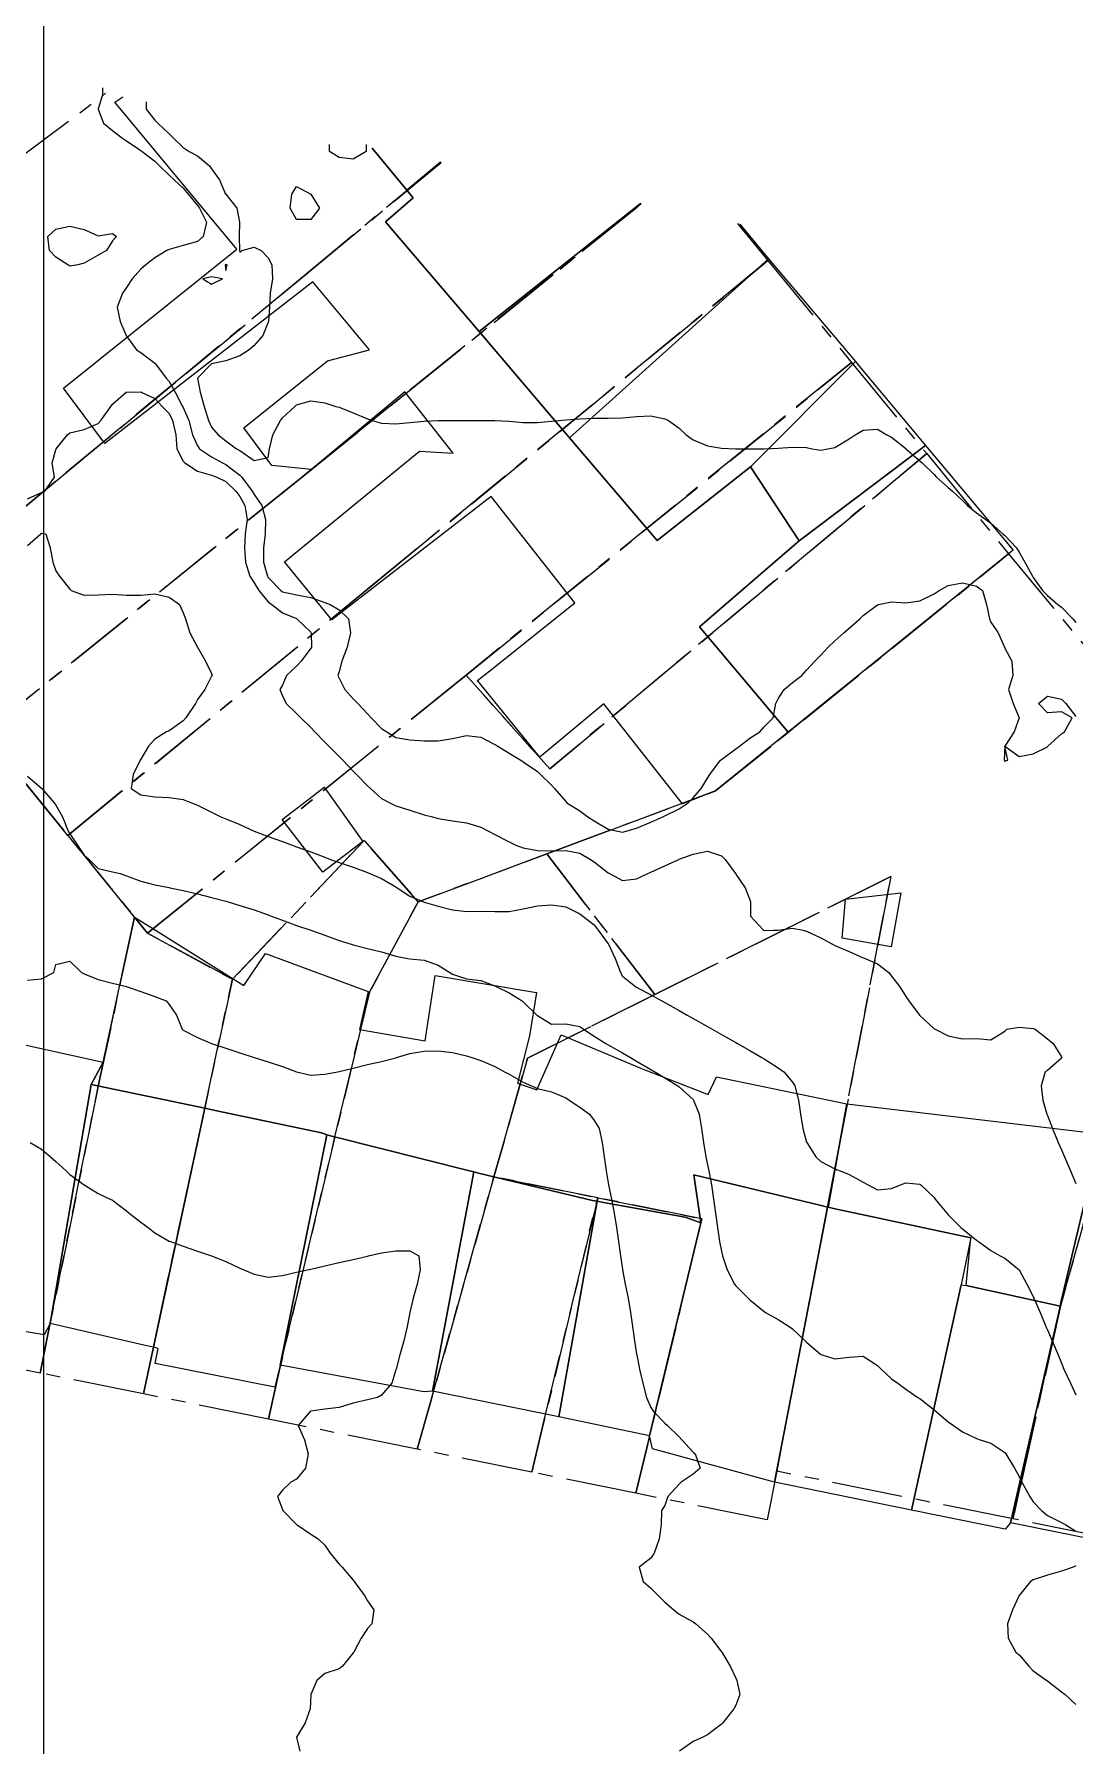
# Model space of a CAD drawing. Header units: centimetres. Extents: x 0 to 642158, y -847 to 649707.
# Drawn here: x 616666.5 to 616703.2, y 621710.9 to 621771.4 of the extents above; entities that cross this region are included whole.
import ezdxf

# ---------------------------------------------------------------- set-up
doc = ezdxf.new("R2010")
doc.units = ezdxf.units.CM
doc.header["$MEASUREMENT"] = 0
doc.linetypes.add('CENTERX2', pattern=[4, 2.5, -0.5, 0.5, -0.5])
doc.layers.add('MEV_grille', color=254, linetype='Continuous', lineweight=9)
doc.layers.add('WAL_topographie 0.5', color=253, linetype='Continuous', lineweight=20)
doc.layers.add('SPW_batiments', color=7, linetype='Continuous')
doc.layers.add('SPW_parcellaire cadastral', color=7, linetype='CENTERX2', lineweight=25, true_color=0xff0542)

# ---------------------------------------------------------------- blocks, each defined once
blk = doc.blocks.new('*U112')
at = {"layer": 'MEV_grille', "transparency": 33554687}
blk.add_lwpolyline([(0, 1825.476), (0, -1825.476)], dxfattribs=at)
blk = doc.blocks.new('*U113')
at = {"layer": 'MEV_grille', "color": 0, "linetype": 'ByBlock', "lineweight": -2, "transparency": 16777216}
blk.add_blockref('*U112', (1300, 0), dxfattribs=at)

msp = doc.modelspace()

# ---------------------------------------------------------------- linework, layer by layer
at = {"layer": 'SPW_batiments'}
for points in [[(616679.642, 621765.889), (616679.87, 621765.614), (616678.887, 621764.764), (616682.188, 621760.89), (616685.38, 621757.144), (616688.472, 621753.515), (616691.771, 621756.115), (616693.488, 621753.499), (616689.972, 621750.465), (616693.105, 621746.74), (616690.54, 621744.665), (616689.373, 621744.215), (616686.589, 621747.748), (616684.34, 621745.865), (616682.139, 621748.564), (616682.529, 621748.876), (616685.572, 621751.315), (616682.621, 621755.064), (616676.989, 621750.714), (616675.322, 621752.763), (616680.088, 621756.664), (616681.271, 621756.597), (616679.571, 621758.764), (616676.271, 621756.014), (616674.871, 621756.163), (616673.888, 621757.496), (616676.838, 621759.863), (616678.321, 621760.247), (616676.321, 621762.646), (616668.985, 621756.935), (616667.521, 621758.896), (616673.638, 621763.796), (616669.337, 621768.996), (616669.543, 621769.138), (616669.612, 621769.185)], [(616678.412, 621767.368), (616679.642, 621765.889)], [(616680.831, 621766.869), (616679.642, 621765.889), (616678.412, 621767.368)], [(616687.892, 621765.412), (616682.188, 621760.89), (616678.887, 621764.764), (616679.87, 621765.614), (616679.642, 621765.889), (616680.831, 621766.869)], [(616692.409, 621763.46), (616685.38, 621757.144), (616682.188, 621760.89), (616687.892, 621765.412)], [(616691.399, 621764.688), (616692.409, 621763.46)], [(616695.478, 621759.832), (616691.771, 621756.115), (616688.472, 621753.515), (616685.38, 621757.144), (616692.409, 621763.46), (616695.478, 621759.832)], [(616695.669, 621759.601), (616697.952, 621756.865), (616693.488, 621753.499), (616691.771, 621756.115), (616695.478, 621759.832), (616695.669, 621759.601)], [(616701.038, 621753.166), (616700.881, 621753.037), (616693.105, 621746.74), (616689.972, 621750.465), (616693.488, 621753.499), (616697.952, 621756.865), (616701.038, 621753.166)], [(616678.092, 621742.878), (616676.673, 621741.797), (616675.24, 621743.664), (616676.496, 621744.624), (616676.723, 621744.797), (616678.092, 621742.878)], [(616696.74, 621739.166), (616695.006, 621739.466), (616695.123, 621740.849), (616697.073, 621741.066), (616696.74, 621739.166)], [(616670.678, 621739.804), (616673.891, 621737.796), (616674.649, 621738.924), (616678.281, 621737.58), (616677.974, 621736.247), (616680.291, 621735.847), (616680.64, 621738.147), (616684.223, 621737.548), (616683.974, 621736.015), (616683.541, 621734.348), (616684.224, 621734.115), (616685.091, 621736.048), (616687.924, 621734.865), (616690.274, 621733.948), (616690.574, 621734.565), (616695.174, 621733.616), (616694.527, 621730.04), (616694.513, 621729.965), (616694.488, 621729.971), (616694.269, 621730.024), (616689.77, 621731.104), (616690.02, 621729.418), (616689.468, 621729.618), (616686.578, 621730.134), (616686.356, 621730.174), (616686.191, 621730.204), (616682.223, 621731.159), (616682.004, 621731.211), (616681.858, 621731.248), (616676.989, 621732.475), (616676.816, 621732.519), (616676.631, 621732.594), (616672.878, 621733.383), (616672.507, 621733.46), (616668.501, 621734.293), (616668.919, 621735.09), (616670.023, 621740.213), (616670.678, 621739.804)], [(616664.645, 621736.03), (616664.865, 621735.982), (616668.919, 621735.09), (616668.501, 621734.293), (616667.051, 621725.86), (616666.842, 621725.462), (616662.713, 621726.151), (616662.828, 621726.777), (616664.496, 621736.063), (616664.645, 621736.03)], [(616672.507, 621733.46), (616670.694, 621725.019), (616670.516, 621725.06), (616667.051, 621725.86), (616668.501, 621734.293), (616672.507, 621733.46)], [(616672.878, 621733.383), (616676.631, 621732.594), (616676.816, 621732.519), (616675.168, 621724.392), (616674.981, 621723.609), (616670.762, 621724.449), (616670.861, 621724.98), (616670.694, 621725.019), (616672.507, 621733.46), (616672.878, 621733.383)], [(616694.513, 621729.965), (616694.527, 621730.04), (616695.174, 621733.616), (616704.208, 621732.549), (616703.821, 621731.214), (616702.733, 621726.651), (616702.702, 621726.472), (616702.546, 621726.502), (616699.38, 621727.195), (616699.551, 621728.882), (616694.923, 621729.872), (616694.703, 621729.919), (616694.513, 621729.965)], [(616676.989, 621732.475), (616681.858, 621731.248), (616682.004, 621731.211), (616680.551, 621723.463), (616680.243, 621723.446), (616675.168, 621724.392), (616676.816, 621732.519), (616676.989, 621732.475)], [(616682.223, 621731.159), (616686.191, 621730.204), (616686.356, 621730.174), (616685.005, 621722.559), (616680.551, 621723.463), (616682.004, 621731.211), (616682.223, 621731.159)], [(616694.269, 621730.024), (616694.488, 621729.971), (616694.448, 621729.762), (616692.619, 621720.252), (616688.313, 621721.434), (616688.21, 621721.892), (616690.02, 621729.418), (616689.77, 621731.104), (616694.269, 621730.024)], [(616706.625, 621730.335), (616708.41, 621729.777), (616708.619, 621729.711), (616707.846, 621725.495), (616707.792, 621725.256), (616706.036, 621717.736), (616703.868, 621718.228), (616701.189, 621718.772), (616700.951, 621718.821), (616702.653, 621726.252), (616702.702, 621726.472), (616702.733, 621726.651), (616703.821, 621731.214), (616706.625, 621730.335)], [(616686.578, 621730.134), (616689.468, 621729.618), (616690.02, 621729.418), (616688.21, 621721.892), (616685.005, 621722.559), (616686.356, 621730.174), (616686.578, 621730.134)], [(616694.513, 621729.965), (616694.703, 621729.919), (616694.923, 621729.872), (616699.551, 621728.881), (616699.207, 621727.227), (616697.458, 621719.264), (616692.619, 621720.252), (616694.448, 621729.762), (616694.488, 621729.971), (616694.513, 621729.965)], [(616699.38, 621727.194), (616702.546, 621726.502), (616702.702, 621726.472), (616702.653, 621726.252), (616700.951, 621718.821), (616700.756, 621718.592), (616697.458, 621719.264), (616699.207, 621727.227), (616699.38, 621727.194)]]:
    msp.add_lwpolyline(points, dxfattribs=at)
at = {"layer": 'SPW_parcellaire cadastral'}
for points in [[(616680.849, 621766.866), (616676.09, 621762.923), (616672.006, 621759.54), (616669.537, 621757.495), (616667.242, 621755.6), (616665.755, 621754.362), (616661.417, 621750.768), (616660.083, 621752.431), (616655.999, 621757.457), (616654.939, 621758.76), (616659.293, 621762.024), (616669.01, 621769.309)], [(616663.021, 621748.822), (616661.417, 621750.768), (616665.755, 621754.362), (616667.242, 621755.6), (616669.537, 621757.495), (616672.006, 621759.54), (616676.09, 621762.923), (616680.849, 621766.866)], [(616687.916, 621765.407), (616679.605, 621758.706), (616675.965, 621755.772), (616664.734, 621746.716), (616663.021, 621748.822)], [(616692.385, 621763.397), (616678.843, 621752.273), (616667.676, 621743.099), (616665.959, 621745.21), (616664.734, 621746.716), (616675.965, 621755.772), (616679.605, 621758.706), (616687.916, 621765.407)], [(616691.308, 621764.707), (616692.385, 621763.397)], [(616695.341, 621759.804), (616681.731, 621748.761), (616670.49, 621739.639), (616670.024, 621740.212), (616667.676, 621743.099), (616678.843, 621752.273), (616692.385, 621763.397), (616695.341, 621759.804)], [(616695.341, 621759.804), (616697.99, 621756.58), (616684.684, 621745.442), (616681.731, 621748.761), (616695.341, 621759.804)], [(616673.486, 621738.015), (616670.49, 621739.639), (616681.731, 621748.761), (616684.684, 621745.442), (616697.99, 621756.58), (616700.881, 621753.037), (616690.54, 621744.665), (616686.535, 621743.17), (616684.583, 621742.442), (616680.041, 621740.747), (616678.14, 621742.913), (616673.486, 621738.015)], [(616688.392, 621737.473), (616684.583, 621742.442), (616686.535, 621743.17), (616690.54, 621744.665), (616700.881, 621753.037), (616707.767, 621744.695), (616706.096, 621738.67), (616702.711, 621726.465), (616701.039, 621718.958), (616692.695, 621720.643), (616694.473, 621729.904), (616694.484, 621729.965), (616696.726, 621741.641), (616688.392, 621737.473)], [(616662.478, 621724.961), (616662.811, 621726.679), (616664.254, 621735.175), (616665.959, 621745.21), (616667.676, 621743.099), (616670.024, 621740.212), (616668.751, 621734.241), (616667.045, 621725.824), (616666.698, 621724.109), (616662.478, 621724.961)], [(616711.182, 621740.543), (616708.917, 621729.617), (616707.169, 621721.188), (616704.915, 621721.643), (616704.176, 621718.324), (616701.039, 621718.958), (616702.711, 621726.465), (616706.096, 621738.67), (616707.767, 621744.695), (616711.182, 621740.543)], [(616673.486, 621738.015), (616678.14, 621742.913), (616680.041, 621740.747), (616678.324, 621737.563), (616678.008, 621736.24), (616677.101, 621732.447), (616675.135, 621724.19), (616674.763, 621722.479), (616670.341, 621723.374), (616670.709, 621725.084), (616672.508, 621733.461), (616673.486, 621738.015)], [(616688.392, 621737.473), (616683.895, 621735.225), (616683.047, 621732.212), (616682.717, 621731.039), (616680.485, 621723.109), (616680.01, 621721.42), (616674.763, 621722.479), (616675.135, 621724.19), (616677.101, 621732.447), (616678.008, 621736.24), (616678.324, 621737.563), (616680.041, 621740.747), (616684.583, 621742.442), (616688.392, 621737.473)], [(616688.392, 621737.473), (616696.726, 621741.641), (616694.484, 621729.965), (616694.473, 621729.904), (616692.695, 621720.643), (616692.365, 621718.925), (616687.723, 621719.862), (616688.132, 621721.565), (616690.054, 621729.557), (616686.379, 621730.299), (616682.717, 621731.039), (616683.047, 621732.212), (616683.895, 621735.225), (616688.392, 621737.473)], [(616673.486, 621738.015), (616672.508, 621733.461), (616670.709, 621725.084), (616670.341, 621723.374), (616666.698, 621724.109), (616667.045, 621725.824), (616668.751, 621734.241), (616670.024, 621740.212), (616670.49, 621739.639), (616673.486, 621738.015)], [(616680.01, 621721.42), (616680.485, 621723.109), (616682.717, 621731.039), (616686.379, 621730.299), (616684.457, 621722.307), (616684.047, 621720.605), (616680.01, 621721.42)], [(616686.379, 621730.299), (616690.054, 621729.557), (616688.132, 621721.565), (616687.723, 621719.862), (616684.047, 621720.605), (616684.457, 621722.307), (616686.379, 621730.299)]]:
    msp.add_lwpolyline(points, dxfattribs=at)
at = {"layer": 'WAL_topographie 0.5'}
for points in [[(616668.901, 621769.5), (616668.901, 621769.25), (616668.75, 621768.757), (616668.748, 621768.75), (616668.75, 621768.744), (616668.936, 621768.25), (616669.25, 621767.99), (616669.573, 621767.75), (616669.75, 621767.632), (616670.25, 621767.29), (616670.304, 621767.25), (616670.75, 621766.907), (616670.91, 621766.75), (616671.25, 621766.412), (616671.434, 621766.25), (616671.75, 621765.959), (616671.922, 621765.75), (616672.25, 621765.346), (616672.318, 621765.25), (616672.568, 621764.75), (616672.45, 621764.25), (616672.25, 621764.077), (616671.75, 621763.932), (616671.25, 621763.795), (616671.168, 621763.75), (616670.75, 621763.496), (616670.431, 621763.25), (616670.25, 621763.092), (616669.943, 621762.75), (616669.75, 621762.453), (616669.599, 621762.25), (616669.419, 621761.75), (616669.52, 621761.25), (616669.738, 621760.75), (616669.75, 621760.724), (616670.102, 621760.25), (616670.25, 621760.153), (616670.75, 621759.781), (616670.774, 621759.75), (616671.151, 621759.25), (616671.25, 621759.125), (616671.462, 621758.75), (616671.728, 621758.25), (616671.75, 621758.206), (616671.941, 621757.75), (616672.08, 621757.25), (616672.25, 621756.851), (616672.327, 621756.75), (616672.75, 621756.462), (616673.13, 621756.25), (616673.25, 621756.195), (616673.75, 621755.821), (616673.814, 621755.75), (616674.183, 621755.25), (616674.25, 621755.141), (616674.518, 621754.75), (616674.648, 621754.25), (616674.642, 621753.75), (616674.585, 621753.25), (616674.586, 621752.75), (616674.722, 621752.25), (616674.75, 621752.206), (616675.192, 621751.75), (616675.25, 621751.705), (616675.75, 621751.595), (616676.25, 621751.501), (616676.75, 621751.328), (616676.935, 621751.25), (616677.25, 621751.067), (616677.586, 621750.75), (616677.648, 621750.25), (616677.529, 621749.75), (616677.341, 621749.25), (616677.25, 621748.881), (616677.208, 621748.75), (616677.25, 621748.648), (616677.451, 621748.25), (616677.75, 621747.921), (616677.906, 621747.75), (616678.25, 621747.393), (616678.387, 621747.25), (616678.75, 621746.876), (616678.94, 621746.75), (616679.25, 621746.553), (616679.75, 621746.467), (616680.25, 621746.44), (616680.75, 621746.433), (616681.25, 621746.521), (616681.75, 621746.63), (616682.25, 621746.565), (616682.75, 621746.313), (616682.85, 621746.25), (616683.25, 621746), (616683.666, 621745.75), (616683.75, 621745.698), (616684.25, 621745.352), (616684.36, 621745.25), (616684.75, 621744.87), (616684.849, 621744.75), (616685.25, 621744.297), (616685.292, 621744.25), (616685.75, 621743.962), (616686.025, 621743.75), (616686.25, 621743.614), (616686.75, 621743.319), (616687.083, 621743.25), (616687.25, 621743.216), (616687.386, 621743.25), (616687.75, 621743.352), (616688.25, 621743.568), (616688.679, 621743.75), (616688.75, 621743.783), (616689.25, 621744.038), (616689.568, 621744.25), (616689.75, 621744.427), (616690.028, 621744.75), (616690.25, 621745.113), (616690.34, 621745.25), (616690.71, 621745.75), (616690.75, 621745.783), (616691.25, 621746.149), (616691.377, 621746.25), (616691.75, 621746.53), (616692.102, 621746.75), (616692.25, 621746.931), (616692.573, 621747.25), (616692.667, 621747.75), (616692.75, 621747.917), (616692.961, 621748.25), (616693.25, 621748.496), (616693.577, 621748.75), (616693.75, 621748.934), (616694.042, 621749.25), (616694.25, 621749.466), (616694.514, 621749.75), (616694.75, 621749.963), (616695.068, 621750.25), (616695.25, 621750.411), (616695.625, 621750.75), (616695.75, 621750.867), (616696.25, 621751.242), (616696.286, 621751.25), (616696.75, 621751.344), (616697.25, 621751.314), (616697.75, 621751.384), (616698.25, 621751.629), (616698.431, 621751.75), (616698.75, 621751.926), (616699.25, 621752.016), (616699.75, 621751.9), (616699.961, 621751.75), (616700.106, 621751.25), (616700.206, 621750.75), (616700.25, 621750.625), (616700.509, 621750.25), (616700.734, 621749.75), (616700.75, 621749.712), (616701, 621749.25), (616701.03, 621748.75), (616700.88, 621748.25), (616701.043, 621747.75), (616701.25, 621747.25), (616701.25, 621747.25), (616701.25, 621747.25), (616701.076, 621746.75), (616700.75, 621746.25), (616701.25, 621745.883), (616701.75, 621745.977), (616702.25, 621746.23), (616702.269, 621746.25), (616702.75, 621746.683), (616702.85, 621746.75), (616703.125, 621747.25), (616702.75, 621747.464), (616702.25, 621747.425), (616701.94, 621747.75), (616702.25, 621748.01), (616702.75, 621747.91), (616702.904, 621747.75), (616703.25, 621747.3)], [(616670.443, 621769), (616670.443, 621768.75), (616670.75, 621768.357), (616670.852, 621768.25), (616671.25, 621767.88), (616671.382, 621767.75), (616671.75, 621767.393), (616671.961, 621767.25), (616672.25, 621767.095), (616672.67, 621766.75), (616672.75, 621766.64), (616673.027, 621766.25), (616673.245, 621765.75), (616673.25, 621765.742), (616673.644, 621765.25), (616673.729, 621764.75), (616673.722, 621764.25), (616673.735, 621763.75), (616673.75, 621763.7), (616673.821, 621763.75), (616674.25, 621763.875), (616674.5, 621763.75), (616674.75, 621763.5), (616674.875, 621763.25), (616674.897, 621762.75), (616674.82, 621762.25), (616674.796, 621761.75), (616674.76, 621761.25), (616674.75, 621761.229), (616674.553, 621760.75), (616674.25, 621760.405), (616674.072, 621760.25), (616673.75, 621760.036), (616673.25, 621759.862), (616672.75, 621759.75), (616672.75, 621759.75), (616672.25, 621759.25), (616672.345, 621758.75), (616672.482, 621758.25), (616672.643, 621757.75), (616672.75, 621757.511), (616672.98, 621757.25), (616673.25, 621757.028), (616673.627, 621756.75), (616673.75, 621756.689), (616674.25, 621756.333), (616674.75, 621756.438), (616674.788, 621756.75), (616674.915, 621757.25), (616675.185, 621757.75), (616675.25, 621757.84), (616675.687, 621758.25), (616675.75, 621758.306), (616676.25, 621758.45), (616676.75, 621758.372), (616677.135, 621758.25), (616677.25, 621758.217), (616677.75, 621758.024), (616678.25, 621757.804), (616678.417, 621757.75), (616678.75, 621757.652), (616679.25, 621757.633), (616679.75, 621757.679), (616680.25, 621757.721), (616680.749, 621757.75), (616680.75, 621757.75), (616681.25, 621757.75), (616681.75, 621757.75), (616682.25, 621757.75), (616682.75, 621757.75), (616682.751, 621757.75), (616683.25, 621757.725), (616683.75, 621757.685), (616684.25, 621757.685), (616684.75, 621757.726), (616685, 621757.75), (616685.25, 621757.774), (616685.75, 621757.815), (616686.25, 621757.833), (616686.75, 621757.837), (616687.25, 621757.845), (616687.75, 621757.893), (616688.25, 621757.917), (616688.75, 621757.809), (616688.875, 621757.75), (616689.25, 621757.477), (616689.5, 621757.25), (616689.75, 621757.071), (616690.25, 621756.855), (616690.75, 621756.771), (616691.25, 621756.75), (616691.75, 621756.75), (616692.25, 621756.75), (616692.75, 621756.769), (616693.25, 621756.81), (616693.75, 621756.792), (616693.95, 621756.75), (616694.25, 621756.698), (616694.5, 621756.75), (616694.75, 621756.794), (616695.25, 621757.107), (616695.462, 621757.25), (616695.75, 621757.414), (616696.25, 621757.441), (616696.583, 621757.25), (616696.75, 621757.16), (616697.25, 621756.756), (616697.257, 621756.75), (616697.75, 621756.327), (616697.829, 621756.25), (616698.25, 621755.845), (616698.338, 621755.75), (616698.75, 621755.389), (616698.895, 621755.25), (616699.25, 621754.93), (616699.433, 621754.75), (616699.75, 621754.494), (616700.078, 621754.25), (616700.25, 621754.122), (616700.681, 621753.75), (616700.75, 621753.691), (616701.156, 621753.25), (616701.25, 621753.101), (616701.457, 621752.75), (616701.722, 621752.25), (616701.75, 621752.205), (616702.077, 621751.75), (616702.25, 621751.573), (616702.618, 621751.25), (616702.75, 621751.156), (616703.145, 621750.75), (616703.25, 621750.62)], [(616678.208, 621767.5), (616678.208, 621767.25), (616677.75, 621766.975), (616677.25, 621767.043), (616676.917, 621767.25), (616676.917, 621767.5)], [(616676.559, 621765.25), (616676.25, 621764.844), (616675.75, 621764.85), (616675.521, 621765.25), (616675.583, 621765.75), (616675.75, 621766.012), (616676.25, 621765.75), (616676.25, 621765.75), (616676.559, 621765.25)], [(616668.023, 621763.25), (616667.75, 621763.202), (616667.677, 621763.25), (616667.25, 621763.519), (616667.026, 621763.75), (616666.964, 621764.25), (616667.25, 621764.505), (616667.75, 621764.618), (616668.25, 621764.5), (616668.75, 621764.274), (616669.25, 621764.35), (616669.398, 621764.25), (616669.25, 621764.096), (616669.036, 621763.75), (616668.75, 621763.586), (616668.25, 621763.308), (616668.023, 621763.25)], [(616673.25, 621763.05), (616673.3, 621763.25), (616673.25, 621763.265), (616673.232, 621763.25), (616673.25, 621763.05)], [(616672.75, 621762.565), (616673.135, 621762.75), (616672.75, 621762.827), (616672.438, 621762.75), (616672.75, 621762.565)], [(616666.25, 621754.983), (616666.75, 621755.204), (616666.869, 621755.25), (616667.201, 621755.75), (616667.117, 621756.25), (616667.25, 621756.713), (616667.262, 621756.75), (616667.66, 621757.25), (616667.75, 621757.315), (616668.25, 621757.431), (616668.75, 621757.646), (616668.845, 621757.75), (616669.195, 621758.25), (616669.25, 621758.33), (616669.735, 621758.75), (616669.75, 621758.755), (616670.25, 621758.759), (616670.269, 621758.75), (616670.75, 621758.529), (616671, 621758.25), (616671.25, 621758.003), (616671.375, 621757.75), (616671.483, 621757.25), (616671.526, 621756.75), (616671.75, 621756.313), (616671.801, 621756.25), (616672.25, 621755.964), (616672.75, 621755.819), (616672.931, 621755.75), (616673.25, 621755.594), (616673.601, 621755.25), (616673.75, 621755.061), (616673.923, 621754.75), (616674, 621754.25), (616673.932, 621753.75), (616673.906, 621753.25), (616673.945, 621752.75), (616674.096, 621752.25), (616674.25, 621752.02), (616674.416, 621751.75), (616674.75, 621751.348), (616674.879, 621751.25), (616675.25, 621750.959), (616675.75, 621750.755), (616675.763, 621750.75), (616676.25, 621750.269), (616676.262, 621750.25), (616676.278, 621749.75), (616676.25, 621749.705), (616675.915, 621749.25), (616675.75, 621749.071), (616675.397, 621748.75), (616675.25, 621748.401), (616675.153, 621748.25), (616675.25, 621748.027), (616675.385, 621747.75), (616675.75, 621747.401), (616675.897, 621747.25), (616676.25, 621746.906), (616676.398, 621746.75), (616676.75, 621746.391), (616676.889, 621746.25), (616677.25, 621745.889), (616677.384, 621745.75), (616677.75, 621745.367), (616677.86, 621745.25), (616678.25, 621744.851), (616678.361, 621744.75), (616678.75, 621744.404), (616679.037, 621744.25), (616679.25, 621744.137), (616679.75, 621743.983), (616680.25, 621743.827), (616680.545, 621743.75), (616680.75, 621743.697), (616681.25, 621743.617), (616681.75, 621743.538), (616682.25, 621743.39), (616682.526, 621743.25), (616682.75, 621743.131), (616683.25, 621742.865), (616683.493, 621742.75), (616683.75, 621742.658), (616684.25, 621742.564), (616684.75, 621742.548), (616685.25, 621742.562), (616685.75, 621742.466), (616686.122, 621742.25), (616686.25, 621742.169), (616686.75, 621741.77), (616686.79, 621741.75), (616687.25, 621741.498), (616687.75, 621741.557), (616688.147, 621741.75), (616688.25, 621741.799), (616688.75, 621742.016), (616689.239, 621742.25), (616689.25, 621742.255), (616689.75, 621742.439), (616690.25, 621742.543), (616690.75, 621742.37), (616690.878, 621742.25), (616691.237, 621741.75), (616691.25, 621741.73), (616691.586, 621741.25), (616691.75, 621740.824), (616691.772, 621740.75), (616691.772, 621740.25), (616692.228, 621739.75), (616692.25, 621739.741), (616692.583, 621739.75), (616692.75, 621739.754), (616693.25, 621739.819), (616693.619, 621739.75), (616693.75, 621739.718), (616694.25, 621739.483), (616694.668, 621739.25), (616694.75, 621739.207), (616695.25, 621738.993), (616695.75, 621738.776), (616695.813, 621738.75), (616696.25, 621738.562), (616696.648, 621738.25), (616696.75, 621738.125), (616697.044, 621737.75), (616697.25, 621737.411), (616697.357, 621737.25), (616697.74, 621736.75), (616697.75, 621736.737), (616698.25, 621736.269), (616698.288, 621736.25), (616698.75, 621736.015), (616699.25, 621735.917), (616699.75, 621735.926), (616700.25, 621735.875), (616700.75, 621736.187), (616700.821, 621736.25), (616701.25, 621736.325), (616701.75, 621736.272), (616701.813, 621736.25), (616702.25, 621735.917), (616702.456, 621735.75), (616702.75, 621735.274), (616702.76, 621735.25), (616702.75, 621735.231), (616702.25, 621734.798), (616702.173, 621734.75), (616702.027, 621734.25), (616702.091, 621733.75), (616702.231, 621733.25), (616702.25, 621733.209), (616702.43, 621732.75), (616702.635, 621732.25), (616702.75, 621731.986), (616702.854, 621731.75), (616703.064, 621731.25), (616703.25, 621730.807)], [(616666.25, 621753.331), (616666.728, 621753.75), (616666.75, 621753.769), (616666.902, 621753.75), (616667.046, 621753.25), (616667.142, 621752.75), (616667.25, 621752.44), (616667.383, 621752.25), (616667.75, 621751.792), (616667.796, 621751.75), (616668.25, 621751.586), (616668.75, 621751.59), (616669.25, 621751.62), (616669.75, 621751.579), (616670.25, 621751.586), (616670.75, 621751.625), (616671.25, 621751.505), (616671.615, 621751.25), (616671.75, 621750.956), (616671.833, 621750.75), (616671.987, 621750.25), (616672.25, 621749.75), (616672.25, 621749.75), (616672.536, 621749.25), (616672.75, 621748.809), (616672.77, 621748.75), (616672.75, 621748.718), (616672.516, 621748.25), (616672.25, 621747.891), (616672.182, 621747.75), (616671.841, 621747.25), (616671.75, 621747.143), (616671.25, 621746.795), (616671.163, 621746.75), (616670.75, 621746.491), (616670.52, 621746.25), (616670.25, 621745.789), (616670.224, 621745.75), (616669.985, 621745.25), (616669.911, 621744.75), (616670.25, 621744.529), (616670.75, 621744.458), (616671.25, 621744.437), (616671.75, 621744.368), (616672.042, 621744.25), (616672.25, 621744.167), (616672.75, 621743.919), (616673.08, 621743.75), (616673.25, 621743.685), (616673.75, 621743.486), (616674.25, 621743.25), (616674.25, 621743.25), (616674.75, 621743.06), (616675.25, 621742.876), (616675.59, 621742.75), (616675.75, 621742.698), (616676.25, 621742.521), (616676.75, 621742.324), (616676.942, 621742.25), (616677.25, 621742.14), (616677.75, 621741.972), (616678.25, 621741.789), (616678.339, 621741.75), (616678.75, 621741.574), (616679.25, 621741.286), (616679.295, 621741.25), (616679.75, 621740.956), (616680.231, 621740.75), (616680.25, 621740.743), (616680.75, 621740.599), (616681.25, 621740.462), (616681.75, 621740.407), (616682.25, 621740.425), (616682.75, 621740.414), (616683.25, 621740.413), (616683.75, 621740.504), (616684.25, 621740.609), (616684.75, 621740.647), (616685.25, 621740.57), (616685.75, 621740.331), (616685.848, 621740.25), (616686.25, 621739.933), (616686.39, 621739.75), (616686.75, 621739.269), (616686.762, 621739.25), (616686.993, 621738.75), (616687.183, 621738.25), (616687.25, 621738.129), (616687.723, 621737.75), (616687.75, 621737.732), (616688.25, 621737.465), (616688.645, 621737.25), (616688.75, 621737.191), (616689.25, 621736.914), (616689.541, 621736.75), (616689.75, 621736.632), (616690.25, 621736.342), (616690.413, 621736.25), (616690.75, 621736.062), (616691.25, 621735.786), (616691.313, 621735.75), (616691.75, 621735.497), (616692.17, 621735.25), (616692.25, 621735.2), (616692.75, 621734.883), (616692.948, 621734.75), (616693.25, 621734.378), (616693.34, 621734.25), (616693.464, 621733.75), (616693.538, 621733.25), (616693.624, 621732.75), (616693.75, 621732.268), (616693.757, 621732.25), (616694.078, 621731.75), (616694.25, 621731.578), (616694.75, 621731.325), (616694.935, 621731.25), (616695.25, 621731.119), (616695.75, 621730.85), (616695.926, 621730.75), (616696.25, 621730.581), (616696.75, 621730.63), (616697.06, 621730.75), (616697.25, 621730.825), (616697.75, 621730.783), (616697.789, 621730.75), (616698.25, 621730.307), (616698.294, 621730.25), (616698.705, 621729.75), (616698.75, 621729.695), (616699.195, 621729.25), (616699.25, 621729.196), (616699.75, 621728.804), (616699.821, 621728.75), (616700.25, 621728.434), (616700.578, 621728.25), (616700.75, 621728.16), (616701.25, 621727.758), (616701.255, 621727.75), (616701.52, 621727.25), (616701.75, 621726.807), (616701.774, 621726.75), (616701.992, 621726.25), (616702.198, 621725.75), (616702.25, 621725.632), (616702.418, 621725.25), (616702.627, 621724.75), (616702.75, 621724.452), (616702.836, 621724.25), (616703.063, 621723.75), (616703.25, 621723.341)], [(616700.75, 621745.717), (616700.85, 621745.75), (616700.75, 621746.249), (616700.73, 621745.75), (616700.75, 621745.717)], [(616666.25, 621745.189), (616666.75, 621744.764), (616666.762, 621744.75), (616667.191, 621744.25), (616667.25, 621744.166), (616667.483, 621743.75), (616667.69, 621743.25), (616667.75, 621743.148), (616668.011, 621742.75), (616668.25, 621742.404), (616668.433, 621742.25), (616668.75, 621741.927), (616669.25, 621741.814), (616669.528, 621741.75), (616669.75, 621741.672), (616670.25, 621741.476), (616670.75, 621741.353), (616671.25, 621741.255), (616671.273, 621741.25), (616671.75, 621741.155), (616672.25, 621741.032), (616672.75, 621740.907), (616673.25, 621740.776), (616673.335, 621740.75), (616673.75, 621740.622), (616674.25, 621740.463), (616674.75, 621740.288), (616674.85, 621740.25), (616675.25, 621740.098), (616675.75, 621739.919), (616676.25, 621739.75), (616676.25, 621739.75), (616676.75, 621739.576), (616677.25, 621739.389), (616677.677, 621739.25), (616677.75, 621739.228), (616678.25, 621739.104), (616678.75, 621738.979), (616679.25, 621738.834), (616679.681, 621738.75), (616679.75, 621738.737), (616680.25, 621738.685), (616680.75, 621738.516), (616681.156, 621738.25), (616681.25, 621738.197), (616681.75, 621738.03), (616682.25, 621737.969), (616682.75, 621737.788), (616682.815, 621737.75), (616683.25, 621737.54), (616683.714, 621737.25), (616683.75, 621737.222), (616684.228, 621736.75), (616684.25, 621736.73), (616684.75, 621736.432), (616685.25, 621736.445), (616685.75, 621736.35), (616685.88, 621736.25), (616686.25, 621736.007), (616686.669, 621735.75), (616686.75, 621735.704), (616687.25, 621735.417), (616687.537, 621735.25), (616687.75, 621735.124), (616688.25, 621734.832), (616688.39, 621734.75), (616688.75, 621734.532), (616689.21, 621734.25), (616689.25, 621734.218), (616689.75, 621733.765), (616689.764, 621733.75), (616689.962, 621733.25), (616690.036, 621732.75), (616690.107, 621732.25), (616690.191, 621731.75), (616690.25, 621731.467), (616690.295, 621731.25), (616690.39, 621730.75), (616690.464, 621730.25), (616690.536, 621729.75), (616690.607, 621729.25), (616690.682, 621728.75), (616690.75, 621728.409), (616690.786, 621728.25), (616690.948, 621727.75), (616691.201, 621727.25), (616691.25, 621727.184), (616691.692, 621726.75), (616691.75, 621726.695), (616692.25, 621726.284), (616692.306, 621726.25), (616692.75, 621725.996), (616693.137, 621725.75), (616693.25, 621725.668), (616693.701, 621725.25), (616693.75, 621725.202), (616694.25, 621724.767), (616694.296, 621724.75), (616694.75, 621724.609), (616695.25, 621724.674), (616695.75, 621724.707), (616696.25, 621724.38), (616696.38, 621724.25), (616696.75, 621723.907), (616696.968, 621723.75), (616697.25, 621723.542), (616697.681, 621723.25), (616697.75, 621723.203), (616698.25, 621722.814), (616698.325, 621722.75), (616698.75, 621722.386), (616698.942, 621722.25), (616699.25, 621722.036), (616699.75, 621721.794), (616699.875, 621721.75), (616700.25, 621721.631), (616700.75, 621721.306), (616700.788, 621721.25), (616701.085, 621720.75), (616701.25, 621720.459), (616701.351, 621720.25), (616701.631, 621719.75), (616701.75, 621719.562), (616702.044, 621719.25), (616702.25, 621719.076), (616702.75, 621718.824), (616702.902, 621718.75), (616703.25, 621718.518)], [(616666.25, 621737.985), (616666.75, 621738.034), (616667.181, 621738.25), (616667.25, 621738.536), (616667.75, 621738.656), (616668.156, 621738.25), (616668.25, 621738.205), (616668.75, 621738.003), (616669.25, 621737.879), (616669.75, 621737.756), (616669.774, 621737.75), (616670.25, 621737.589), (616670.75, 621737.408), (616671.146, 621737.25), (616671.25, 621737.125), (616671.509, 621736.75), (616671.712, 621736.25), (616671.75, 621736.222), (616672.25, 621735.955), (616672.75, 621735.75), (616672.75, 621735.75), (616673.25, 621735.587), (616673.75, 621735.413), (616674.25, 621735.25), (616674.25, 621735.25), (616674.75, 621735.096), (616675.25, 621734.933), (616675.75, 621734.75), (616675.75, 621734.75), (616676.25, 621734.632), (616676.75, 621734.658), (616677.208, 621734.75), (616677.25, 621734.758), (616677.75, 621734.881), (616678.25, 621735), (616678.75, 621735.108), (616679.25, 621735.241), (616679.276, 621735.25), (616679.75, 621735.395), (616680.25, 621735.481), (616680.75, 621735.486), (616681.25, 621735.431), (616681.75, 621735.31), (616681.931, 621735.25), (616682.25, 621735.144), (616682.75, 621734.938), (616683.085, 621734.75), (616683.25, 621734.662), (616683.75, 621734.378), (616684.041, 621734.25), (616684.25, 621734.163), (616684.75, 621734.034), (616685.25, 621733.823), (616685.374, 621733.75), (616685.75, 621733.496), (616686.083, 621733.25), (616686.25, 621733.022), (616686.425, 621732.75), (616686.536, 621732.25), (616686.607, 621731.75), (616686.679, 621731.25), (616686.75, 621730.829), (616686.764, 621730.75), (616686.868, 621730.25), (616686.962, 621729.75), (616687.036, 621729.25), (616687.107, 621728.75), (616687.179, 621728.25), (616687.25, 621727.779), (616687.255, 621727.75), (616687.352, 621727.25), (616687.455, 621726.75), (616687.536, 621726.25), (616687.607, 621725.75), (616687.679, 621725.25), (616687.75, 621724.779), (616687.755, 621724.75), (616687.853, 621724.25), (616687.966, 621723.75), (616688.096, 621723.25), (616688.25, 621722.896), (616688.353, 621722.75), (616688.75, 621722.339), (616688.843, 621722.25), (616689.25, 621721.85), (616689.352, 621721.75), (616689.75, 621721.311), (616689.813, 621721.25), (616690, 621720.75), (616689.75, 621720.542), (616689.326, 621720.25), (616689.25, 621720.186), (616688.855, 621719.75), (616688.75, 621719.428), (616688.631, 621719.25), (616688.613, 621718.75), (616688.552, 621718.25), (616688.368, 621717.75), (616688.25, 621717.574), (616687.836, 621717.25), (616687.988, 621716.75), (616688.25, 621716.511), (616688.511, 621716.25), (616688.75, 621716.021), (616689.06, 621715.75), (616689.25, 621715.596), (616689.75, 621715.317), (616689.839, 621715.25), (616690.25, 621714.88), (616690.385, 621714.75), (616690.75, 621714.264), (616690.764, 621714.25), (616691.058, 621713.75), (616691.25, 621713.333), (616691.287, 621713.25), (616691.4, 621712.75), (616691.25, 621712.375), (616691.183, 621712.25), (616690.791, 621711.75), (616690.75, 621711.706), (616690.25, 621711.326), (616690.094, 621711.25), (616689.75, 621711.093), (616689.27, 621710.75)], [(616666.347, 621732.25), (616666.75, 621732.014), (616667.068, 621731.75), (616667.25, 621731.583), (616667.614, 621731.25), (616667.75, 621731.125), (616668.25, 621730.75), (616668.25, 621730.75), (616668.75, 621730.454), (616669.167, 621730.25), (616669.25, 621730.208), (616669.75, 621729.832), (616669.84, 621729.75), (616670.25, 621729.439), (616670.516, 621729.25), (616670.75, 621729.06), (616671.25, 621728.769), (616671.303, 621728.75), (616671.75, 621728.587), (616672.25, 621728.413), (616672.75, 621728.25), (616672.75, 621728.25), (616673.25, 621728.05), (616673.75, 621727.81), (616673.886, 621727.75), (616674.25, 621727.596), (616674.75, 621727.5), (616675.25, 621727.557), (616675.75, 621727.665), (616676.135, 621727.75), (616676.25, 621727.776), (616676.75, 621727.894), (616677.25, 621728.008), (616677.75, 621728.123), (616678.25, 621728.241), (616678.288, 621728.25), (616678.75, 621728.35), (616679.25, 621728.429), (616679.75, 621728.429), (616680.068, 621728.25), (616680.107, 621727.75), (616680.005, 621727.25), (616679.867, 621726.75), (616679.75, 621726.25), (616679.75, 621726.25), (616679.654, 621725.75), (616679.531, 621725.25), (616679.397, 621724.75), (616679.259, 621724.25), (616679.25, 621724.217), (616679.113, 621723.75), (616678.75, 621723.33), (616678.604, 621723.25), (616678.25, 621723.159), (616677.75, 621723.042), (616677.25, 621722.892), (616676.75, 621722.833), (616676.25, 621722.756), (616676.228, 621722.75), (616675.808, 621722.25), (616676.026, 621721.75), (616676.16, 621721.25), (616676.062, 621720.75), (616675.75, 621720.359), (616675.55, 621720.25), (616675.25, 621719.969), (616675.071, 621719.75), (616675.25, 621719.283), (616675.264, 621719.25), (616675.75, 621718.764), (616675.765, 621718.75), (616676.25, 621718.417), (616676.508, 621718.25), (616676.75, 621718.029), (616676.933, 621717.75), (616677.25, 621717.357), (616677.357, 621717.25), (616677.75, 621716.792), (616677.785, 621716.75), (616678.15, 621716.25), (616678.25, 621716.06), (616678.474, 621715.75), (616678.4, 621715.25), (616678.25, 621715.083), (616678.028, 621714.75), (616677.765, 621714.25), (616677.75, 621714.226), (616677.365, 621713.75), (616677.25, 621713.664), (616676.75, 621713.5), (616676.462, 621713.25), (616676.25, 621712.75), (616676.25, 621712.75), (616676.224, 621712.25), (616676.05, 621711.75), (616675.75, 621711.25), (616675.861, 621710.75)], [(616703.25, 621717.295), (616703.163, 621717.25), (616702.75, 621717.11), (616702.25, 621716.967), (616701.75, 621716.803), (616701.653, 621716.75), (616701.25, 621716.25), (616701.25, 621716.25), (616701.015, 621715.75), (616700.839, 621715.25), (616700.871, 621714.75), (616701.141, 621714.25), (616701.25, 621714.158), (616701.594, 621713.75), (616701.75, 621713.594), (616702.234, 621713.25), (616702.25, 621713.24), (616702.75, 621712.846), (616702.872, 621712.75), (616703.25, 621712.4)]]:
    msp.add_lwpolyline(points, dxfattribs=at)

# ---------------------------------------------------------------- block references
at = {"layer": 'MEV_grille', "transparency": 33554687}
msp.add_blockref('*U113', (615366.814, 620593.644), dxfattribs=at)

doc.saveas('drawing.dxf')
